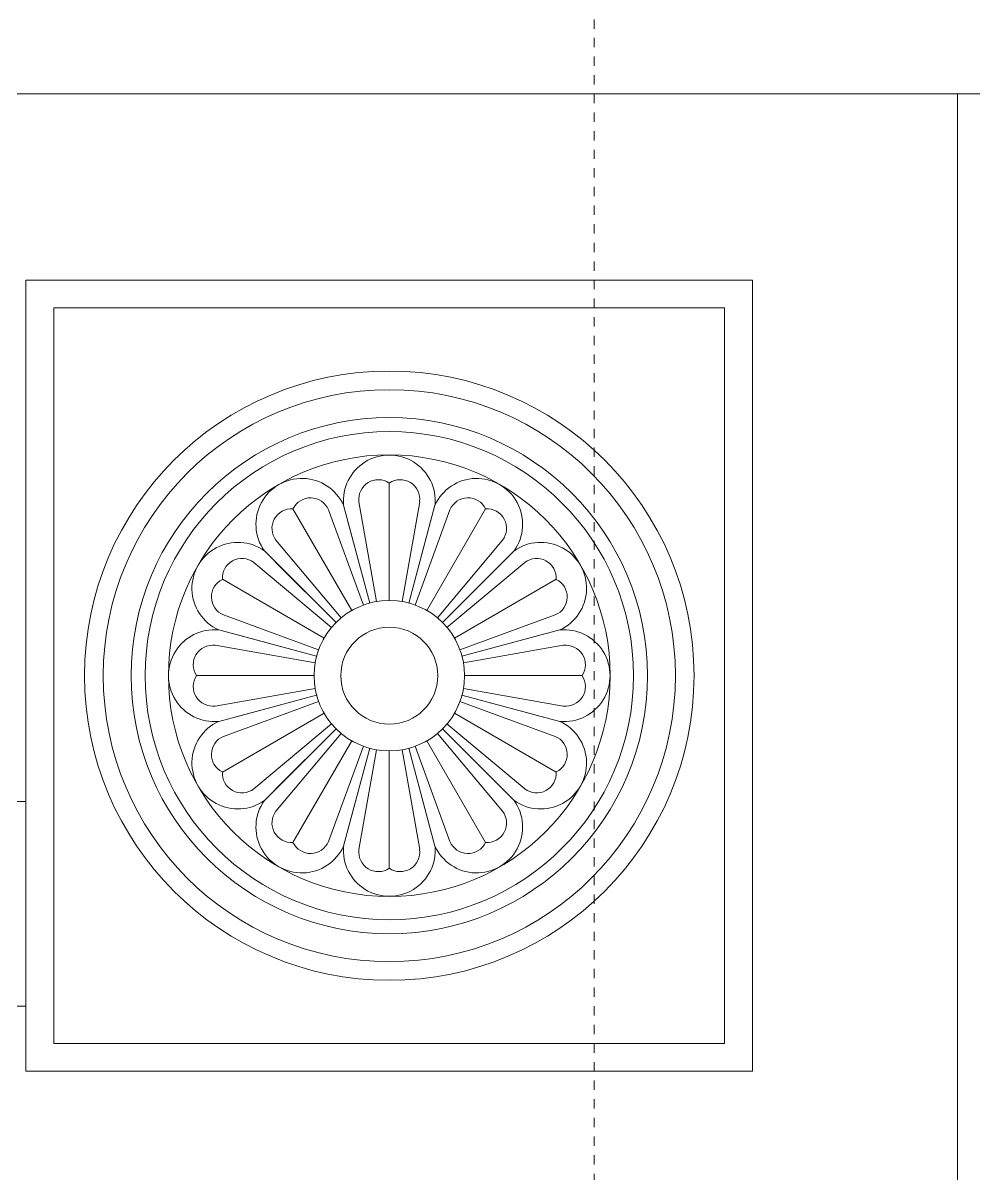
# Model space of a CAD drawing. Header units: millimetres. Extents: x 54 to 1314, y 20 to 614.
# Drawn here: x 612.28 to 622.49, y 183.03 to 195.38 of the extents above; entities that cross this region are included whole.
import ezdxf

# ---------------------------------------------------------------- set-up
doc = ezdxf.new("R2010")
doc.units = ezdxf.units.MM
doc.linetypes.add('CENTER2', pattern=[1.125, 0.75, -0.125, 0.125, -0.125])
for name, color, linetype, lineweight in [('A_РАЗМ.ОСНОВНЫЕ', 4, 'Continuous', 13), ('А_ШТУКАТУРКА ФАСАД', 7, 'Continuous', 15), ('ОСИ', 40, 'CENTER2', 18)]:
    doc.layers.add(name, color=color, linetype=linetype, lineweight=lineweight)

# ---------------------------------------------------------------- blocks, each defined once
blk = doc.blocks.new('Розетка 2')
at = {"layer": 'А_ШТУКАТУРКА ФАСАД', "lineweight": 9}
for p, q in [((3.272, 0.808), (3.272, 2.069)), ((2.946, 1.868), (3.133, 0.796)), ((3.598, 1.868), (3.41, 0.796)), ((2.868, 0.699), (2.237, 1.792)), ((2.62, 1.781), (2.994, 0.758)), ((2.781, 1.832), (3.063, 0.78)), ((3.762, 1.832), (3.481, 0.78)), ((3.923, 1.781), (3.549, 0.758)), ((3.675, 0.699), (4.306, 1.792)), ((2.824, 1.671), (3.063, 0.78)), ((3.719, 1.671), (3.481, 0.78)), ((2.055, 1.455), (2.754, 0.62)), ((4.488, 1.455), (3.79, 0.62)), ((1.931, 1.341), (2.7, 0.571)), ((4.613, 1.341), (3.843, 0.571)), ((1.817, 1.216), (2.652, 0.518)), ((2.048, 1.223), (2.7, 0.571)), ((4.495, 1.223), (3.843, 0.571)), ((4.727, 1.216), (3.891, 0.518)), ((2.572, 0.404), (1.48, 1.035)), ((3.971, 0.404), (5.064, 1.035)), ((1.491, 0.652), (2.513, 0.278)), ((5.053, 0.652), (4.03, 0.278)), ((1.44, 0.491), (2.491, 0.209)), ((1.601, 0.448), (2.491, 0.209)), ((5.104, 0.491), (4.052, 0.209)), ((4.943, 0.448), (4.052, 0.209)), ((1.403, 0.326), (2.476, 0.139)), ((5.14, 0.326), (4.067, 0.139)), ((2.464, 0), (1.202, 0)), ((4.079, 0), (5.341, 0)), ((1.403, -0.326), (2.476, -0.139)), ((1.44, -0.491), (2.491, -0.209)), ((1.601, -0.448), (2.491, -0.209)), ((4.943, -0.448), (4.052, -0.209)), ((5.104, -0.491), (4.052, -0.209)), ((5.14, -0.326), (4.067, -0.139)), ((1.491, -0.652), (2.513, -0.278)), ((5.053, -0.652), (4.03, -0.278)), ((2.572, -0.404), (1.48, -1.035)), ((3.971, -0.404), (5.064, -1.035)), ((1.817, -1.216), (2.652, -0.518)), ((1.931, -1.341), (2.7, -0.571)), ((2.048, -1.223), (2.7, -0.571)), ((4.495, -1.223), (3.843, -0.571)), ((4.613, -1.341), (3.843, -0.571)), ((4.727, -1.216), (3.891, -0.518)), ((2.055, -1.455), (2.754, -0.62)), ((2.868, -0.699), (2.237, -1.792)), ((3.675, -0.699), (4.306, -1.792)), ((4.488, -1.455), (3.79, -0.62)), ((2.62, -1.781), (2.994, -0.758)), ((2.781, -1.832), (3.063, -0.78)), ((2.824, -1.671), (3.063, -0.78)), ((2.946, -1.868), (3.133, -0.796)), ((3.272, -0.808), (3.272, -2.069)), ((3.598, -1.868), (3.41, -0.796)), ((3.719, -1.671), (3.481, -0.78)), ((3.762, -1.832), (3.481, -0.78)), ((3.923, -1.781), (3.549, -0.758))]:
    blk.add_line(p, q, dxfattribs=at)
at = {"layer": 'А_ШТУКАТУРКА ФАСАД', "lineweight": 15}
for radius in [3.272, 2.372]:
    blk.add_circle((3.272, 0), radius, dxfattribs=at)
at = {"layer": 'А_ШТУКАТУРКА ФАСАД', "lineweight": 9}
for radius in [3.072, 2.772, 2.622, 0.808, 0.521]:
    blk.add_circle((3.272, 0), radius, dxfattribs=at)
for centre, radius, start, end in [((3.272, 1.877), 0.493, 354.7275, 185.2725), ((2.333, 1.626), 0.493, 24.7275, 215.2725), ((3.154, 1.895), 0.21, 55.9754, 187.3174), ((3.389, 1.895), 0.21, 352.6826, 124.0246), ((4.21, 1.626), 0.493, 324.7275, 155.2725), ((2.426, 1.7), 0.21, 22.6826, 154.0246), ((4.117, 1.7), 0.21, 25.9754, 157.3174), ((2.222, 1.582), 0.21, 85.9754, 217.3174), ((4.321, 1.582), 0.21, 322.6826, 94.0246), ((1.646, 0.939), 0.493, 54.7275, 245.2725), ((4.897, 0.939), 0.493, 294.7275, 125.2725), ((1.689, 1.049), 0.21, 52.6826, 184.0246), ((4.854, 1.049), 0.21, 355.9754, 127.3174), ((1.572, 0.846), 0.21, 115.9754, 247.3174), ((4.972, 0.846), 0.21, 292.6826, 64.0246), ((1.394, 0), 0.493, 84.7275, 275.2725), ((5.149, 0), 0.493, 264.7275, 95.2725), ((1.377, 0.118), 0.21, 82.6826, 214.0246), ((5.167, 0.118), 0.21, 325.9754, 97.3174), ((1.377, -0.118), 0.21, 145.9754, 277.3174), ((5.167, -0.118), 0.21, 262.6826, 34.0246), ((1.646, -0.939), 0.493, 114.7275, 305.2725), ((4.897, -0.939), 0.493, 234.7275, 65.2725), ((1.572, -0.846), 0.21, 112.6826, 244.0246), ((4.972, -0.846), 0.21, 295.9754, 67.3174), ((1.689, -1.049), 0.21, 175.9754, 307.3174), ((4.854, -1.049), 0.21, 232.6826, 4.0246), ((2.333, -1.626), 0.493, 144.7275, 335.2725), ((4.21, -1.626), 0.493, 204.7275, 35.2725), ((2.222, -1.582), 0.21, 142.6826, 274.0246), ((4.321, -1.582), 0.21, 265.9754, 37.3174), ((2.426, -1.7), 0.21, 205.9754, 337.3174), ((3.272, -1.877), 0.493, 174.7275, 5.2725), ((4.117, -1.7), 0.21, 202.6826, 334.0246), ((3.154, -1.895), 0.21, 172.6826, 304.0246), ((3.389, -1.895), 0.21, 235.9754, 7.3174)]:
    blk.add_arc(centre, radius, start, end, dxfattribs=at)

msp = doc.modelspace()

# ---------------------------------------------------------------- linework, layer by layer
at = {"layer": 'А_ШТУКАТУРКА ФАСАД', "color": 7}
for points in [[(601.709, 194.62), (622.709, 194.62), (622.709, 195.62), (601.709, 195.62)], [(612.309, 184.12), (620.109, 184.12), (620.109, 192.62), (612.309, 192.62)], [(612.609, 184.42), (619.809, 184.42), (619.809, 192.32), (612.609, 192.32)], [(603.669, 184.82), (612.309, 184.82), (612.309, 187.02), (603.669, 187.02)]]:
    msp.add_lwpolyline(points, close=True, dxfattribs=at)
msp.add_lwpolyline([(622.309, 194.62), (622.309, 182.12), (612.309, 182.12)], dxfattribs=at)
at = {"layer": 'ОСИ', "ltscale": 0.01}
msp.add_line((618.409, 227.82), (618.409, 136.604), dxfattribs=at)

# ---------------------------------------------------------------- block references
at = {"layer": 'A_РАЗМ.ОСНОВНЫЕ'}
msp.add_blockref('Розетка 2', (612.938, 188.37), dxfattribs=at)

doc.saveas('drawing.dxf')
